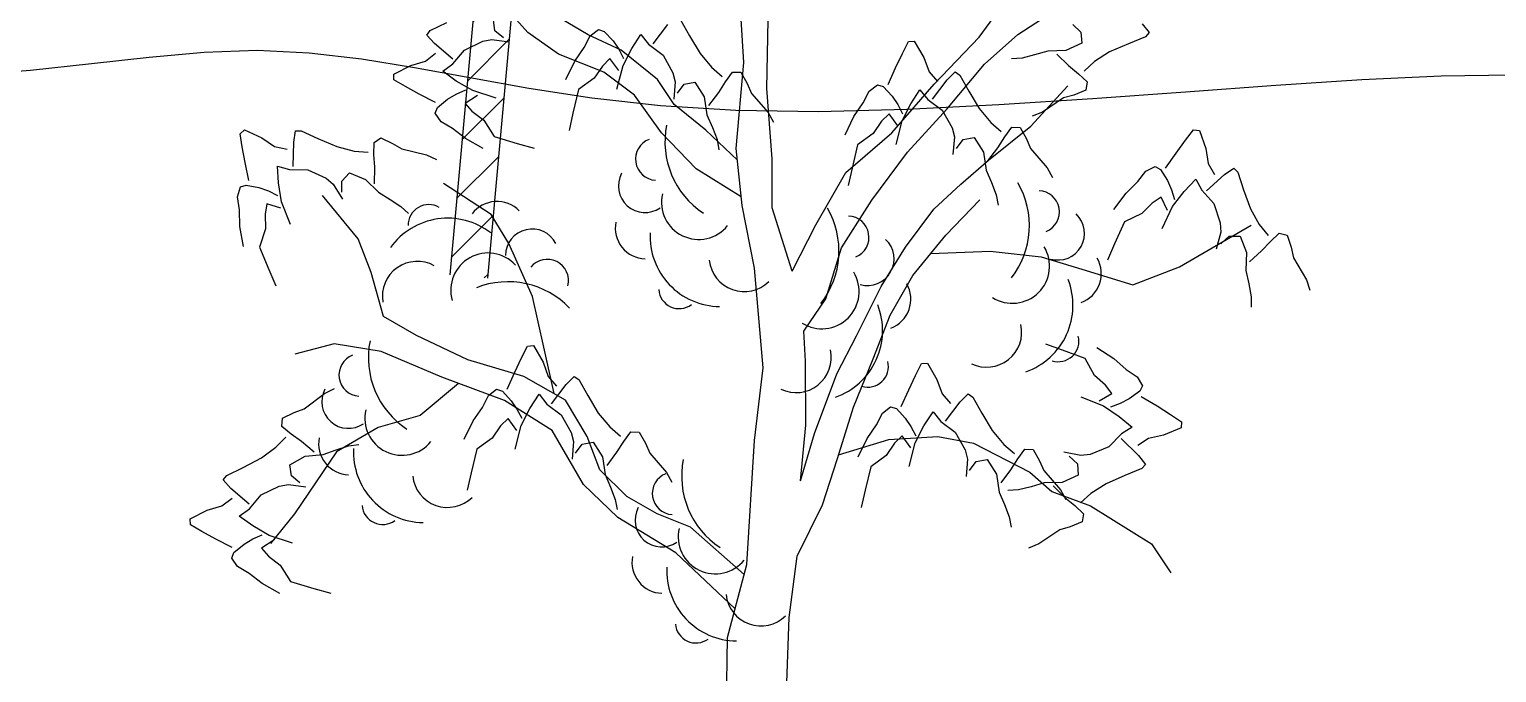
# Model space of a CAD drawing. Header units: millimetres. Extents: x 524954 to 526204, y 9523489 to 9524010.
# Drawn here: x 525748.91 to 525758.61, y 9523798.71 to 9523802.96 of the extents above; entities that cross this region are included whole.
import ezdxf

# ---------------------------------------------------------------- set-up
doc = ezdxf.new("R2010")
doc.units = ezdxf.units.MM
doc.linetypes.add('ACAD_ISO12W100', pattern=[21, 12, -3, 0, -3, 0, -3])
for name, color, linetype in [('Arbre', 34, 'ACAD_ISO12W100'), ('Cloture', 7, 'Continuous'), ('CN_01_00', 3, 'Continuous'), ('Murs', 1, 'Continuous')]:
    doc.layers.add(name, color=color, linetype=linetype)

# ---------------------------------------------------------------- blocks, each defined once
blk = doc.blocks.new('v088')
at = {"linetype": 'Continuous'}
for p, q in [((-0.2365, 6.8477), (-0.2742, 7.4626)), ((-1.6648, 7.048), (-1.9323, 7.3471)), ((-1.2665, 7.0314), (-1.4491, 7.1395)), ((-0.0837, 6.6768), (-0.0745, 7.1309)), ((1.3209, 7.0171), (1.4418, 7.1813)), ((1.5755, 7.0348), (1.778, 7.1634)), ((-1.4628, 6.9029), (-1.6648, 7.048)), ((-1.0467, 6.9303), (-1.2665, 7.0314)), ((1.0227, 6.7061), (1.3209, 7.0171)), ((1.3557, 6.8374), (1.5755, 7.0348)), ((-1.1618, 6.7848), (-1.4628, 6.9029)), ((-0.8063, 6.7363), (-1.0467, 6.9303)), ((-0.2869, 6.2807), (-0.2365, 6.8477)), ((1.107, 6.54), (1.3557, 6.8374)), ((-0.9597, 6.6336), (-1.1618, 6.7848)), ((-0.6972, 6.5707), (-0.8063, 6.7363)), ((0.7433, 6.3831), (1.0227, 6.7061)), ((-0.7803, 6.3824), (-0.9597, 6.6336)), ((-0.0491, 6.2111), (-0.0837, 6.6768)), ((1.6628, 6.4272), (1.906, 6.6935)), ((-0.4884, 6.4009), (-0.6972, 6.5707)), ((0.8455, 6.2546), (1.107, 6.54)), ((1.3814, 6.2037), (1.6628, 6.4272)), ((-0.5514, 6.1446), (-0.7803, 6.3824)), ((-0.2789, 6.2036), (-0.4884, 6.4009)), ((0.4379, 6.1217), (0.7433, 6.3831)), ((-0.2479, 5.9022), (-0.2869, 6.2807)), ((0.6096, 5.9388), (0.8455, 6.2546)), ((-0.2539, 5.9607), (-0.5514, 6.1446)), ((-0.0486, 5.8877), (-0.0491, 6.2111)), ((0.2399, 5.7756), (0.4379, 6.1217)), ((1.1982, 6.0444), (1.3814, 6.2037)), ((-1.9071, 5.8427), (-2.2223, 6.0475)), ((1.0213, 5.879), (1.1982, 6.0444)), ((-2.7868, 5.6812), (-3.0229, 5.9686)), ((0.4109, 5.6237), (0.6096, 5.9388)), ((1.0995, 5.7065), (1.3247, 5.9413)), ((-1.7911, 5.6523), (-1.9071, 5.8427)), ((-0.1646, 5.4873), (-0.2479, 5.9022)), ((0.0846, 5.4676), (-0.0486, 5.8877)), ((0.8338, 5.6263), (1.0213, 5.879)), ((0.0846, 5.4676), (0.2399, 5.7756)), ((2.6462, 5.4963), (3.1193, 5.7735)), ((-2.7013, 5.4591), (-2.7868, 5.6812)), ((-1.6346, 5.3011), (-1.7911, 5.6523)), ((0.8812, 5.4407), (1.0995, 5.7065)), ((0.3061, 5.2857), (0.4109, 5.6237)), ((0.6713, 5.3679), (0.8338, 5.6263)), ((1.0006, 5.5861), (1.394, 5.6007)), ((1.394, 5.6007), (1.7306, 5.5642)), ((1.7306, 5.5642), (1.9997, 5.4827)), ((-2.6206, 5.1685), (-2.7013, 5.4591)), ((-0.1073, 4.8293), (-0.1646, 5.4873)), ((0.7312, 5.1764), (0.8812, 5.4407)), ((1.9997, 5.4827), (2.3377, 5.3779)), ((2.3377, 5.3779), (2.6462, 5.4963)), ((0.5102, 5.0412), (0.6713, 5.3679)), ((-1.5592, 4.9668), (-1.6346, 5.3011)), ((0.1613, 5.0712), (0.3061, 5.2857)), ((-2.4003, 5.0425), (-2.6206, 5.1685)), ((0.6191, 4.888), (0.7312, 5.1764)), ((0.1717, 4.8724), (0.1613, 5.0712)), ((-2.9464, 4.9876), (-3.2062, 4.92)), ((-2.6344, 4.9381), (-2.9464, 4.9876)), ((-2.0611, 4.8817), (-2.4003, 5.0425)), ((-1.4917, 4.6586), (-1.5592, 4.9668)), ((0.3786, 4.7897), (0.5102, 5.0412)), ((-2.2328, 4.7662), (-2.6344, 4.9381)), ((-1.6919, 4.7713), (-2.0611, 4.8817)), ((0.1743, 4.4496), (0.1717, 4.8724)), ((0.489, 4.5681), (0.6191, 4.888)), ((-1.8192, 4.6131), (-2.2328, 4.7662)), ((-1.415, 4.6154), (-1.6919, 4.7713)), ((-0.1657, 4.3492), (-0.1073, 4.8293)), ((0.2314, 4.3948), (0.3786, 4.7897)), ((-2.1227, 4.7254), (-2.3768, 4.5144)), ((-1.5041, 4.4145), (-1.8192, 4.6131)), ((-1.2732, 4.3758), (-1.415, 4.6154)), ((0.3841, 4.2301), (0.489, 4.5681)), ((-2.3768, 4.5144), (-2.655, 4.434)), ((-2.655, 4.434), (-2.9315, 4.2727)), ((-1.2976, 4.0581), (-1.5041, 4.4145)), ((-1.1877, 4.1537), (-1.2732, 4.3758)), ((0.1384, 4.0819), (0.1743, 4.4496)), ((0.1384, 4.0819), (0.2314, 4.3948)), ((0.7235, 4.3553), (1.0465, 4.3745)), ((1.0465, 4.3745), (1.2838, 4.3297)), ((-2.9315, 4.2727), (-3.209, 3.8627)), ((-0.2169, 3.5272), (-0.1657, 4.3492)), ((0.3911, 4.2526), (0.7235, 4.3553)), ((1.2838, 4.3297), (1.6547, 4.1385)), ((0.2848, 3.9233), (0.3841, 4.2301)), ((-1.0099, 3.9771), (-1.1877, 4.1537)), ((1.6547, 4.1385), (1.8004, 4.0109)), ((-1.0692, 3.839), (-1.2976, 4.0581)), ((1.8004, 4.0109), (2.0573, 3.9168)), ((-0.8085, 3.8631), (-1.0099, 3.9771)), ((0.1177, 3.584), (0.2848, 3.9233)), ((2.0573, 3.9168), (2.4606, 3.664)), ((-3.209, 3.8627), (-3.3666, 3.6666)), ((-0.6849, 3.6045), (-1.0692, 3.839)), ((-0.589, 3.7744), (-0.8085, 3.8631)), ((-0.2343, 3.4611), (-0.589, 3.7744)), ((-0.2941, 3.234), (-0.6849, 3.6045)), ((2.4606, 3.664), (2.589, 3.4739)), ((-0.3436, 3.0457), (-0.2169, 3.5272)), ((0.064, 3.1786), (0.1177, 3.584)), ((0.0445, 2.6247), (0.064, 3.1786)), ((-0.3518, 2.5418), (-0.3436, 3.0457))]:
    blk.add_line(p, q, dxfattribs=at)
at = {"color": 3, "linetype": 'Continuous'}
for p, q in [((-2.3098, 7.06), (-2.2004, 7.1132)), ((-1.8828, 7.0578), (-1.8923, 7.1303)), ((-0.8351, 6.9716), (-0.7381, 7.0997)), ((-0.654, 7.1313), (-0.5947, 7.0251)), ((1.9408, 7.0996), (1.9941, 7.049)), ((2.3991, 7.1055), (2.4452, 7.0467)), ((-2.333, 7.0298), (-2.3098, 7.06)), ((-2.283, 6.9743), (-2.333, 7.0298)), ((-2.0833, 6.9307), (-1.963, 6.9891)), ((-1.963, 6.9891), (-1.9025, 7.0009)), ((-1.9025, 7.0009), (-1.7879, 6.9849)), ((-1.8262, 7.0109), (-1.8828, 7.0578)), ((-1.2925, 6.9474), (-1.2526, 7.0255)), ((-1.2526, 7.0255), (-1.1978, 7.0672)), ((-1.1978, 7.0672), (-1.1602, 7.0548)), ((-1.1602, 7.0548), (-1.1012, 6.9916)), ((-1.1012, 6.9916), (-1.0633, 6.9361)), ((-0.978, 6.9406), (-0.9175, 7.0343)), ((-0.9175, 7.0343), (-0.8661, 6.9697)), ((-0.5947, 7.0251), (-0.5257, 6.909)), ((0.8527, 6.9872), (0.8913, 6.9906)), ((0.8913, 6.9906), (0.9551, 6.8814)), ((1.9941, 7.049), (1.9988, 6.9761)), ((2.4201, 7.0181), (2.3073, 6.9725)), ((2.4452, 7.0467), (2.4201, 7.0181)), ((-2.3415, 6.858), (-2.2745, 6.9095)), ((-2.1607, 6.8701), (-2.283, 6.9743)), ((-2.1606, 6.8391), (-2.0833, 6.9307)), ((-1.3538, 6.8575), (-1.2925, 6.9474)), ((-1.0633, 6.9361), (-1.0322, 6.8755)), ((-1.0349, 6.828), (-0.978, 6.9406)), ((-0.8661, 6.9697), (-0.7702, 6.8978)), ((-0.7702, 6.8978), (-0.705, 6.781)), ((-0.5257, 6.909), (-0.4496, 6.8178)), ((0.7681, 6.8145), (0.8128, 6.9092)), ((0.8128, 6.9092), (0.8527, 6.9872)), ((1.6876, 6.8986), (1.6041, 6.8779)), ((1.7747, 6.9234), (1.6876, 6.8986)), ((1.8939, 6.9271), (1.7747, 6.9234)), ((1.8337, 6.904), (1.9118, 6.828)), ((1.9988, 6.9761), (1.8939, 6.9271)), ((2.1835, 6.9184), (2.0835, 6.8543)), ((2.3073, 6.9725), (2.1835, 6.9184)), ((-2.5514, 6.7723), (-2.4387, 6.8298)), ((-2.4387, 6.8298), (-2.3415, 6.858)), ((-2.228, 6.7914), (-2.1606, 6.8391)), ((-1.413, 6.7366), (-1.3538, 6.8575)), ((-1.1715, 6.8255), (-1.2266, 6.7446)), ((-1.122, 6.8741), (-1.1715, 6.8255)), ((-1.0639, 6.7951), (-1.122, 6.8741)), ((-1.0757, 6.6715), (-1.0349, 6.828)), ((-0.4496, 6.8178), (-0.3793, 6.7567)), ((0.7187, 6.7034), (0.7681, 6.8145)), ((0.9551, 6.8814), (0.9888, 6.786)), ((1.6041, 6.8779), (1.535, 6.8736)), ((1.9118, 6.828), (1.9768, 6.7743)), ((2.0835, 6.8543), (2.0142, 6.7921)), ((-2.5502, 6.7337), (-2.5514, 6.7723)), ((-2.4746, 6.6893), (-2.5502, 6.7337)), ((-2.1379, 6.7256), (-2.228, 6.7914)), ((-2.0288, 6.6624), (-2.1379, 6.7256)), ((-1.2266, 6.7446), (-1.3299, 6.6702)), ((-0.705, 6.781), (-0.6897, 6.7213)), ((-0.6897, 6.7213), (-0.6991, 6.6059)), ((-0.6753, 6.6457), (-0.6318, 6.7049)), ((-0.6318, 6.7049), (-0.56, 6.7185)), ((-0.56, 6.7185), (-0.4983, 6.6206)), ((-0.4022, 6.6506), (-0.357, 6.7218)), ((-0.357, 6.7218), (-0.3104, 6.7855)), ((-0.3104, 6.7855), (-0.2553, 6.7842)), ((-0.2553, 6.7842), (-0.2138, 6.7099)), ((-0.2138, 6.7099), (-0.1857, 6.6447)), ((0.5938, 6.6601), (0.6485, 6.7018)), ((0.6485, 6.7018), (0.6861, 6.6893)), ((0.9888, 6.786), (1.0441, 6.7221)), ((1.0112, 6.6062), (1.1083, 6.7343)), ((1.1083, 6.7343), (1.1609, 6.7873)), ((1.1609, 6.7873), (1.1923, 6.7659)), ((1.1923, 6.7659), (1.2517, 6.6597)), ((1.9768, 6.7743), (2.0342, 6.7201)), ((2.0342, 6.7201), (2.0261, 6.6656)), ((-2.3827, 6.6392), (-2.4746, 6.6893)), ((-2.2745, 6.5836), (-2.3827, 6.6392)), ((-2.2624, 6.5503), (-2.1959, 6.6055)), ((-2.1959, 6.6055), (-2.1384, 6.6402)), ((-2.1384, 6.6402), (-2.076, 6.6678)), ((-1.9976, 6.6315), (-2.0798, 6.5781)), ((-1.8748, 6.6127), (-2.0288, 6.6624)), ((-1.3299, 6.6702), (-1.3669, 6.5144)), ((-0.4983, 6.6206), (-0.4798, 6.5027)), ((-0.4679, 6.5637), (-0.4022, 6.6506)), ((-0.1857, 6.6447), (-0.0753, 6.5169)), ((0.5538, 6.582), (0.5938, 6.6601)), ((0.6861, 6.6893), (0.7451, 6.6262)), ((0.7451, 6.6262), (0.7831, 6.5707)), ((0.8684, 6.5752), (0.9289, 6.6689)), ((0.9289, 6.6689), (0.9803, 6.6043)), ((0.9803, 6.6043), (1.0762, 6.5324)), ((1.2517, 6.6597), (1.3207, 6.5436)), ((1.879, 6.6139), (1.7385, 6.5203)), ((1.9472, 6.6337), (1.879, 6.6139)), ((2.0261, 6.6656), (1.9472, 6.6337)), ((-2.2769, 6.5134), (-2.2624, 6.5503)), ((-2.2384, 6.4564), (-2.2769, 6.5134)), ((-2.0798, 6.5781), (-2.0342, 6.5259)), ((-2.0342, 6.5259), (-1.9565, 6.4662)), ((-1.3669, 6.5144), (-1.3922, 6.3999)), ((-0.0753, 6.5169), (-0.0397, 6.4532)), ((0.4926, 6.4921), (0.5538, 6.582)), ((0.7244, 6.5087), (0.6749, 6.4601)), ((0.7824, 6.4297), (0.7244, 6.5087)), ((0.7831, 6.5707), (0.8142, 6.5101)), ((0.8114, 6.4626), (0.8684, 6.5752)), ((1.0762, 6.5324), (1.1414, 6.4156)), ((1.3207, 6.5436), (1.3968, 6.4523)), ((1.7385, 6.5203), (1.6708, 6.4929)), ((-2.1628, 6.412), (-2.2384, 6.4564)), ((-2.0765, 6.3457), (-2.1628, 6.412)), ((-1.9565, 6.4662), (-1.8881, 6.3588)), ((-0.4798, 6.5027), (-0.4444, 6.4194)), ((-0.4444, 6.4194), (-0.4135, 6.3391)), ((0.4333, 6.3712), (0.4926, 6.4921)), ((0.6749, 6.4601), (0.6198, 6.3792)), ((0.7707, 6.306), (0.8114, 6.4626)), ((1.1414, 6.4156), (1.1567, 6.3559)), ((1.3968, 6.4523), (1.4671, 6.3913)), ((1.4894, 6.3564), (1.536, 6.4201)), ((1.536, 6.4201), (1.5911, 6.4188)), ((1.5911, 6.4188), (1.6326, 6.3444)), ((-3.5682, 6.3771), (-3.539, 6.4025)), ((-3.5548, 6.2904), (-3.5682, 6.3771)), ((-3.539, 6.4025), (-3.4232, 6.3514)), ((-3.4232, 6.3514), (-3.3399, 6.2939)), ((-3.2164, 6.1615), (-3.2129, 6.3221)), ((-3.2129, 6.3221), (-3.2014, 6.3959)), ((-3.2014, 6.3959), (-3.1633, 6.397)), ((-3.1633, 6.397), (-3.053, 6.3458)), ((-3.053, 6.3458), (-2.929, 6.2922)), ((-2.6826, 6.2395), (-2.6821, 6.3185)), ((-2.6821, 6.3185), (-2.6368, 6.3497)), ((-2.6368, 6.3497), (-2.5596, 6.3138)), ((-2.5596, 6.3138), (-2.4986, 6.2775)), ((-1.9592, 6.2797), (-2.0765, 6.3457)), ((-1.8881, 6.3588), (-1.7347, 6.313)), ((-1.7347, 6.313), (-1.6219, 6.2812)), ((-0.4135, 6.3391), (-0.4006, 6.2711)), ((0.6198, 6.3792), (0.5164, 6.3047)), ((1.1567, 6.3559), (1.1472, 6.2405)), ((1.171, 6.2803), (1.2146, 6.3394)), ((1.2146, 6.3394), (1.2864, 6.3531)), ((1.2864, 6.3531), (1.3481, 6.2552)), ((1.4442, 6.2852), (1.4894, 6.3564)), ((1.6326, 6.3444), (1.6606, 6.2793)), ((2.6234, 6.2497), (2.6849, 6.3343)), ((2.6849, 6.3343), (2.7388, 6.4036)), ((2.7388, 6.4036), (2.7772, 6.3997)), ((2.7772, 6.3997), (2.8196, 6.2805)), ((-3.5355, 6.1876), (-3.5548, 6.2904)), ((-3.3399, 6.2939), (-3.2577, 6.2746)), ((-2.929, 6.2922), (-2.8139, 6.2629)), ((-2.8139, 6.2629), (-2.7211, 6.2547)), ((-2.6774, 6.1553), (-2.6826, 6.2395)), ((-2.4986, 6.2775), (-2.3343, 6.2387)), ((-2.3343, 6.2387), (-2.2681, 6.208)), ((0.5164, 6.3047), (0.4795, 6.1489)), ((1.3481, 6.2552), (1.3665, 6.1373)), ((1.3784, 6.1983), (1.4442, 6.2852)), ((1.6606, 6.2793), (1.771, 6.1515)), ((2.5541, 6.1497), (2.6234, 6.2497)), ((2.8196, 6.2805), (2.8349, 6.1805)), ((-3.5103, 6.0686), (-3.5355, 6.1876)), ((-3.3198, 6.1639), (-3.2403, 6.1417)), ((-3.3139, 6.0525), (-3.3198, 6.1639)), ((-3.2403, 6.1417), (-3.1205, 6.1398)), ((-3.1205, 6.1398), (-2.9991, 6.0834)), ((-2.8952, 6.0647), (-2.845, 6.1178)), ((-2.845, 6.1178), (-2.7377, 6.0747)), ((-2.6797, 6.0464), (-2.6774, 6.1553)), ((0.4795, 6.1489), (0.4542, 6.0345)), ((1.3665, 6.1373), (1.4019, 6.054)), ((1.771, 6.1515), (1.8066, 6.0878)), ((2.3695, 6.0612), (2.4234, 6.1305)), ((2.4234, 6.1305), (2.4849, 6.1612)), ((2.4849, 6.1612), (2.5195, 6.142)), ((2.5195, 6.142), (2.5657, 6.0689)), ((2.8349, 6.1805), (2.8773, 6.1074)), ((2.9427, 6.1074), (3.0042, 6.1497)), ((3.0042, 6.1497), (3.0311, 6.1228)), ((3.0311, 6.1228), (3.0696, 6.0074)), ((-3.5861, 5.9603), (-3.5662, 6.0262)), ((-3.5662, 6.0262), (-3.5284, 6.0381)), ((-3.5284, 6.0381), (-3.4436, 6.0215)), ((-3.4436, 6.0215), (-3.3804, 5.9989)), ((-3.294, 5.9279), (-3.3139, 6.0525)), ((-2.9991, 6.0834), (-2.9517, 6.044)), ((-2.9517, 6.044), (-2.8917, 5.945)), ((-2.8958, 5.9912), (-2.8952, 6.0647)), ((-2.7377, 6.0747), (-2.6536, 5.99)), ((1.4019, 6.054), (1.4328, 5.9737)), ((2.2926, 5.9843), (2.3695, 6.0612)), ((2.5657, 6.0689), (2.5926, 6.0074)), ((2.6772, 5.9958), (2.7542, 6.0766)), ((2.7542, 6.0766), (2.7926, 6.0035)), ((2.8234, 5.9997), (2.9427, 6.1074)), ((-3.5727, 5.8736), (-3.5861, 5.9603)), ((-3.3804, 5.9989), (-3.3196, 5.968)), ((-3.2352, 5.7773), (-3.294, 5.9279)), ((-2.6536, 5.99), (-2.576, 5.9433)), ((-2.576, 5.9433), (-2.5039, 5.8964)), ((1.4328, 5.9737), (1.4458, 5.9057)), ((2.2118, 5.8766), (2.2926, 5.9843)), ((2.5234, 5.9574), (2.4657, 5.9189)), ((2.5657, 5.8689), (2.5234, 5.9574)), ((2.5926, 6.0074), (2.6118, 5.942)), ((2.6003, 5.8958), (2.6772, 5.9958)), ((2.7926, 6.0035), (2.8734, 5.9151)), ((3.0696, 6.0074), (3.1158, 5.8804)), ((-3.5695, 5.7648), (-3.5727, 5.8736)), ((-3.3915, 5.9142), (-3.4031, 5.8459)), ((-3.4031, 5.8459), (-3.4003, 5.748)), ((-3.2981, 5.8843), (-3.3915, 5.9142)), ((-2.5039, 5.8964), (-2.4536, 5.8489)), ((2.3964, 5.8497), (2.281, 5.7958)), ((2.4657, 5.9189), (2.3964, 5.8497)), ((2.5311, 5.7497), (2.6003, 5.8958)), ((2.8734, 5.9151), (2.9157, 5.7881)), ((3.1158, 5.8804), (3.1734, 5.7766)), ((-3.5466, 5.6322), (-3.5695, 5.7648)), ((-3.4003, 5.748), (-3.4403, 5.6271)), ((2.281, 5.7958), (2.2156, 5.6496)), ((2.9196, 5.7266), (2.8888, 5.615)), ((2.9157, 5.7881), (2.9196, 5.7266)), ((3.1734, 5.7766), (3.2311, 5.7035)), ((2.2156, 5.6496), (2.1695, 5.5419)), ((2.9196, 5.6496), (2.9734, 5.6996)), ((2.9734, 5.6996), (3.0465, 5.6996)), ((3.0465, 5.6996), (3.0888, 5.5919)), ((3.1888, 5.6035), (3.2465, 5.665)), ((3.2465, 5.665), (3.3042, 5.7189)), ((3.3042, 5.7189), (3.3581, 5.7073)), ((3.3581, 5.7073), (3.385, 5.6266)), ((-3.4403, 5.6271), (-3.3789, 5.4792)), ((3.0888, 5.5919), (3.085, 5.4727)), ((3.1081, 5.5304), (3.1888, 5.6035)), ((3.385, 5.6266), (3.4004, 5.5573)), ((3.4004, 5.5573), (3.485, 5.4112)), ((-3.3789, 5.4792), (-3.3323, 5.3717)), ((3.085, 5.4727), (3.1042, 5.3842)), ((3.1042, 5.3842), (3.1196, 5.2996)), ((3.485, 5.4112), (3.5081, 5.3419)), ((3.1196, 5.2996), (3.1196, 5.2304)), ((-1.7068, 4.8945), (-1.6668, 4.9726)), ((-1.6668, 4.9726), (-1.6283, 4.976)), ((-1.6283, 4.976), (-1.5645, 4.8667)), ((1.8724, 4.9461), (1.762, 4.9854)), ((2.0987, 4.9642), (2.2113, 4.8904)), ((-1.7514, 4.7999), (-1.7068, 4.8945)), ((-1.5645, 4.8667), (-1.5307, 4.7714)), ((0.8993, 4.7791), (0.9393, 4.8572)), ((0.9393, 4.8572), (0.9778, 4.8606)), ((0.9778, 4.8606), (1.0416, 4.7513)), ((2.0224, 4.89), (1.8724, 4.9461)), ((2.0834, 4.7783), (2.0224, 4.89)), ((2.2113, 4.8904), (2.2929, 4.8185)), ((-1.8008, 4.6887), (-1.7514, 4.7999)), ((-1.5307, 4.7714), (-1.4755, 4.7074)), ((-1.4112, 4.7196), (-1.3587, 4.7727)), ((-1.3587, 4.7727), (-1.3272, 4.7513)), ((0.8546, 4.6845), (0.8993, 4.7791)), ((2.1569, 4.7135), (2.0834, 4.7783)), ((2.2929, 4.8185), (2.3654, 4.7691)), ((2.3654, 4.7691), (2.4, 4.7096)), ((-3.1435, 4.5571), (-3.0095, 4.66)), ((-3.0095, 4.66), (-2.9439, 4.6918)), ((-1.9257, 4.6454), (-1.871, 4.6871)), ((-1.871, 4.6871), (-1.8334, 4.6747)), ((-1.8334, 4.6747), (-1.7744, 4.6115)), ((-1.5083, 4.5916), (-1.4112, 4.7196)), ((-1.3272, 4.7513), (-1.2679, 4.6451)), ((0.8053, 4.5733), (0.8546, 4.6845)), ((1.0416, 4.7513), (1.0754, 4.656)), ((2.1989, 4.6584), (2.1569, 4.7135)), ((2.383, 4.6739), (2.3129, 4.6232)), ((2.4, 4.7096), (2.383, 4.6739)), ((-2.0269, 4.4774), (-1.9657, 4.5674)), ((-1.9657, 4.5674), (-1.9257, 4.6454)), ((-1.7744, 4.6115), (-1.7365, 4.5561)), ((-1.6512, 4.5605), (-1.5907, 4.6542)), ((-1.5907, 4.6542), (-1.5392, 4.5896)), ((-1.5392, 4.5896), (-1.4434, 4.5178)), ((-1.2679, 4.6451), (-1.1988, 4.529)), ((0.6804, 4.53), (0.7351, 4.5718)), ((0.7351, 4.5718), (0.7727, 4.5593)), ((1.0754, 4.656), (1.1306, 4.592)), ((1.0978, 4.4762), (1.1948, 4.6042)), ((1.1948, 4.6042), (1.2474, 4.6573)), ((1.2474, 4.6573), (1.2789, 4.6359)), ((1.2789, 4.6359), (1.3382, 4.5297)), ((1.9921, 4.6376), (2.1424, 4.5777)), ((2.1133, 4.6106), (2.1989, 4.6584)), ((2.1424, 4.5777), (2.247, 4.5072)), ((2.2532, 4.5924), (2.1892, 4.5691)), ((2.3129, 4.6232), (2.2532, 4.5924)), ((2.3928, 4.6398), (2.497, 4.577)), ((2.497, 4.577), (2.5853, 4.5209)), ((-3.2911, 4.4407), (-3.2867, 4.4956)), ((-3.2867, 4.4956), (-3.2101, 4.5328)), ((-3.2101, 4.5328), (-3.1435, 4.5571)), ((-2.0862, 4.3565), (-2.0269, 4.4774)), ((-1.7952, 4.494), (-1.8447, 4.4455)), ((-1.7371, 4.415), (-1.7952, 4.494)), ((-1.7365, 4.5561), (-1.7054, 4.4954)), ((-1.7081, 4.4479), (-1.6512, 4.5605)), ((-1.4434, 4.5178), (-1.3781, 4.401)), ((-1.1988, 4.529), (-1.1228, 4.4377)), ((0.6404, 4.452), (0.6804, 4.53)), ((0.7727, 4.5593), (0.8317, 4.4961)), ((0.8317, 4.4961), (0.8696, 4.4407)), ((0.9549, 4.4451), (1.0154, 4.5388)), ((1.0154, 4.5388), (1.0668, 4.4742)), ((1.0668, 4.4742), (1.1627, 4.4024)), ((1.3382, 4.5297), (1.4072, 4.4136)), ((2.247, 4.5072), (2.3325, 4.4356)), ((2.5853, 4.5209), (2.6578, 4.4715)), ((2.6578, 4.4715), (2.6564, 4.4329)), ((-3.3314, 4.3035), (-3.2664, 4.3702)), ((-3.2303, 4.3905), (-3.2911, 4.4407)), ((-3.1617, 4.3413), (-3.2303, 4.3905)), ((-1.8447, 4.4455), (-1.8998, 4.3645)), ((-1.7488, 4.2914), (-1.7081, 4.4479)), ((-1.3781, 4.401), (-1.3629, 4.3412)), ((-1.1228, 4.4377), (-1.0524, 4.3767)), ((-1.0302, 4.3418), (-0.9835, 4.4054)), ((-0.9835, 4.4054), (-0.9285, 4.4041)), ((-0.9285, 4.4041), (-0.8869, 4.3298)), ((0.5791, 4.362), (0.6404, 4.452)), ((0.8109, 4.3786), (0.7614, 4.3301)), ((0.869, 4.2996), (0.8109, 4.3786)), ((0.8696, 4.4407), (0.9007, 4.38)), ((0.898, 4.3325), (0.9549, 4.4451)), ((1.1627, 4.4024), (1.228, 4.2856)), ((1.4072, 4.4136), (1.4833, 4.3223)), ((2.262, 4.3926), (2.1788, 4.3064)), ((2.3325, 4.4356), (2.262, 4.3926)), ((2.5401, 4.3831), (2.4412, 4.3615)), ((2.6564, 4.4329), (2.5401, 4.3831)), ((-3.4268, 4.2328), (-3.3314, 4.3035)), ((-3.0788, 4.2707), (-3.1617, 4.3413)), ((-3.0186, 4.2553), (-2.9333, 4.2859)), ((-2.9333, 4.2859), (-2.8514, 4.3121)), ((-2.8514, 4.3121), (-2.7828, 4.3211)), ((-2.0031, 4.2901), (-2.0401, 4.1343)), ((-1.8998, 4.3645), (-2.0031, 4.2901)), ((-1.3629, 4.3412), (-1.3723, 4.2259)), ((-1.3485, 4.2656), (-1.3049, 4.3248)), ((-1.3049, 4.3248), (-1.2331, 4.3384)), ((-1.2331, 4.3384), (-1.1715, 4.2405)), ((-1.1411, 4.1837), (-1.0754, 4.2705)), ((-1.0754, 4.2705), (-1.0302, 4.3418)), ((-0.8869, 4.3298), (-0.8589, 4.2646)), ((0.5199, 4.2411), (0.5791, 4.362)), ((0.7614, 4.3301), (0.7063, 4.2491)), ((0.8572, 4.176), (0.898, 4.3325)), ((1.228, 4.2856), (1.2432, 4.2258)), ((1.4833, 4.3223), (1.5536, 4.2613)), ((1.5759, 4.2264), (1.6226, 4.29)), ((1.6226, 4.29), (1.6776, 4.2887)), ((1.6776, 4.2887), (1.7191, 4.2144)), ((1.9936, 4.2484), (1.8803, 4.2721)), ((2.1788, 4.3064), (2.0548, 4.2561)), ((2.2601, 4.3616), (2.3751, 4.2494)), ((2.4412, 4.3615), (2.371, 4.3146)), ((-3.5467, 4.1705), (-3.4268, 4.2328)), ((-3.2386, 4.1877), (-3.1373, 4.2436)), ((-3.2291, 4.1152), (-3.2386, 4.1877)), ((-3.1373, 4.2436), (-3.0186, 4.2553)), ((-1.1715, 4.2405), (-1.153, 4.1227)), ((-0.8589, 4.2646), (-0.7485, 4.1368)), ((0.603, 4.1747), (0.566, 4.0189)), ((0.7063, 4.2491), (0.603, 4.1747)), ((1.2432, 4.2258), (1.2338, 4.1105)), ((1.2576, 4.1502), (1.3011, 4.2094)), ((1.3011, 4.2094), (1.373, 4.223)), ((1.373, 4.223), (1.4346, 4.1251)), ((1.5307, 4.1551), (1.5759, 4.2264)), ((1.7191, 4.2144), (1.7472, 4.1493)), ((1.9168, 4.2436), (1.9701, 4.193)), ((1.9701, 4.193), (1.9747, 4.12)), ((2.0548, 4.2561), (1.9936, 4.2484)), ((2.3751, 4.2494), (2.4212, 4.1906)), ((2.4212, 4.1906), (2.396, 4.1621)), ((-3.6793, 4.0872), (-3.6561, 4.1174)), ((-3.6294, 4.0317), (-3.6793, 4.0872)), ((-3.6561, 4.1174), (-3.5467, 4.1705)), ((-3.1725, 4.0683), (-3.2291, 4.1152)), ((-2.0401, 4.1343), (-2.0653, 4.0199)), ((-1.153, 4.1227), (-1.1176, 4.0393)), ((-0.7485, 4.1368), (-0.7129, 4.0731)), ((1.4346, 4.1251), (1.4531, 4.0073)), ((1.465, 4.0683), (1.5307, 4.1551)), ((1.7472, 4.1493), (1.8576, 4.0214)), ((1.9747, 4.12), (1.8699, 4.071)), ((2.2833, 4.1164), (2.1595, 4.0623)), ((2.396, 4.1621), (2.2833, 4.1164)), ((-3.5071, 3.9275), (-3.6294, 4.0317)), ((-3.5069, 3.8964), (-3.4297, 3.988)), ((-3.4297, 3.988), (-3.3093, 4.0465)), ((-3.3093, 4.0465), (-3.2488, 4.0583)), ((-3.2488, 4.0583), (-3.1342, 4.0423)), ((-1.1176, 4.0393), (-1.0867, 3.9591)), ((0.566, 4.0189), (0.5407, 3.9045)), ((1.4531, 4.0073), (1.4885, 3.9239)), ((1.5801, 4.0219), (1.511, 4.0175)), ((1.6636, 4.0426), (1.5801, 4.0219)), ((1.7506, 4.0673), (1.6636, 4.0426)), ((1.8699, 4.071), (1.7506, 4.0673)), ((1.8097, 4.0479), (1.8877, 3.9719)), ((1.8576, 4.0214), (1.8932, 3.9577)), ((2.0595, 3.9982), (1.9902, 3.936)), ((2.1595, 4.0623), (2.0595, 3.9982)), ((-3.8977, 3.8297), (-3.785, 3.8871)), ((-3.785, 3.8871), (-3.6878, 3.9154)), ((-3.6878, 3.9154), (-3.6208, 3.9668)), ((-3.5743, 3.8488), (-3.5069, 3.8964)), ((-1.0867, 3.9591), (-1.0738, 3.891)), ((1.4885, 3.9239), (1.5194, 3.8437)), ((1.8877, 3.9719), (1.9528, 3.9182)), ((1.9528, 3.9182), (2.0102, 3.864)), ((-3.8965, 3.791), (-3.8977, 3.8297)), ((-3.8209, 3.7466), (-3.8965, 3.791)), ((-3.4842, 3.783), (-3.5743, 3.8488)), ((1.5194, 3.8437), (1.5323, 3.7756)), ((2.002, 3.8096), (1.9231, 3.7776)), ((2.0102, 3.864), (2.002, 3.8096)), ((-3.729, 3.6966), (-3.8209, 3.7466)), ((-3.6208, 3.641), (-3.729, 3.6966)), ((-3.5422, 3.6629), (-3.4847, 3.6976)), ((-3.4847, 3.6976), (-3.4223, 3.7252)), ((-3.3751, 3.7197), (-3.4842, 3.783)), ((-3.3439, 3.6889), (-3.4261, 3.6355)), ((-3.2212, 3.6701), (-3.3751, 3.7197)), ((1.855, 3.7579), (1.7144, 3.6642)), ((1.9231, 3.7776), (1.855, 3.7579)), ((-3.6232, 3.5708), (-3.6087, 3.6076)), ((-3.6087, 3.6076), (-3.5422, 3.6629)), ((-3.4261, 3.6355), (-3.3805, 3.5833)), ((1.7144, 3.6642), (1.6468, 3.6368)), ((-3.5847, 3.5138), (-3.6232, 3.5708)), ((-3.5091, 3.4694), (-3.5847, 3.5138)), ((-3.3805, 3.5833), (-3.3028, 3.5236)), ((-3.3028, 3.5236), (-3.2344, 3.4162)), ((-3.4228, 3.4031), (-3.5091, 3.4694)), ((-3.3055, 3.337), (-3.4228, 3.4031)), ((-3.2344, 3.4162), (-3.081, 3.3703)), ((-3.081, 3.3703), (-2.9682, 3.3386))]:
    blk.add_line(p, q, dxfattribs=at)
for centre, major_axis, start_param, end_param in [((-0.1929, 6.3242), (-0.3995, 0.3995), 0.587708, 1.773422), ((-0.8122, 6.2095), (-0.099, 0.099), -0.421529, 2.292047), ((-0.8896, 6.0328), (0.1246, 0.1246), 1.864761, 4.52862), ((1.088, 5.7707), (-0.3995, 0.3995), 3.265538, 4.451253), ((-1.8693, 5.7251), (0.1445, 0.1445), 6.263619, 7.998733), ((-0.535, 5.9246), (0.1741, 0.1741), 2.133893, 4.816631), ((1.7113, 5.8608), (0.099, 0.099), 4.31771, 7.031286), ((-2.1951, 5.3523), (0.3298, 0.3298), 0.12682, 1.733702), ((-2.32, 5.773), (0.0964, 0.0964), 0.254619, 2.377018), ((-0.1718, 5.6024), (0.3995, 0.3995), 4.836335, 6.022049), ((0.4516, 5.6925), (0.099, 0.099), 4.31771, 7.031286), ((1.8413, 5.7182), (-0.1246, 0.1246), 2.081137, 4.744996), ((-1.6366, 5.5711), (-0.1246, 0.1246), 4.396235, 7.060094), ((-0.8824, 5.7538), (-0.1445, 0.1445), 0.590553, 2.325666), ((-0.3902, 5.7004), (0.3298, 0.3298), 2.307735, 3.914618), ((0.5816, 5.5499), (0.1246, 0.1246), 3.651933, 6.315792), ((1.5402, 5.502), (0.1741, 0.1741), 3.363922, 6.046661), ((-2.3952, 5.3012), (-0.1641, 0.1641), -1.288499, 0.949924), ((-1.9284, 5.3425), (0.1741, 0.1741), 6.236163, 8.918901), ((-1.536, 5.4064), (0.099, 0.099), 5.251538, 7.965114), ((-0.2336, 5.5657), (-0.1641, 0.1641), 0.892416, 3.130839), ((1.924, 5.4517), (-0.1445, 0.1445), 2.713295, 4.448408), ((-1.7969, 4.8332), (0.3995, 0.3995), 6.260774, 7.446489), ((0.2804, 5.3337), (0.1741, 0.1741), 3.363922, 6.046661), ((-0.6635, 5.357), (0.0964, 0.0964), 2.435534, 4.557933), ((0.6642, 5.2834), (-0.1445, 0.1445), 2.713295, 4.448408), ((1.4749, 5.2432), (0.3298, 0.3298), 4.265936, 5.872819), ((0.2152, 5.0749), (-0.3298, 0.3298), 2.69514, 4.302022), ((1.3699, 5.0654), (-0.1641, 0.1641), 1.908121, 4.146545), ((-2.1547, 4.8961), (-0.3995, 0.3995), 0.587708, 1.773422), ((1.844, 5.0056), (-0.0964, 0.0964), 2.051824, 4.174223), ((-2.774, 4.7815), (-0.099, 0.099), -0.421529, 2.292047), ((0.1101, 4.8971), (-0.1641, 0.1641), 1.908121, 4.146545), ((0.5842, 4.8373), (0.0964, 0.0964), 3.62262, 5.745019), ((-2.8514, 4.6047), (-0.1246, 0.1246), 0.293965, 2.957824), ((-2.4968, 4.4965), (0.1741, 0.1741), 2.133893, 4.816631), ((-2.8441, 4.3258), (-0.1445, 0.1445), 0.590553, 2.325666), ((-2.352, 4.2724), (0.3298, 0.3298), 2.307735, 3.914618), ((-0.0823, 4.1124), (0.3995, 0.3995), 2.158504, 3.344219), ((-2.1954, 4.1377), (0.1641, 0.1641), 2.463212, 4.701636), ((-0.7016, 3.9977), (0.099, 0.099), 1.149268, 3.862844), ((-2.6253, 3.929), (0.0964, 0.0964), 2.435534, 4.557933), ((-0.779, 3.821), (0.1246, 0.1246), 1.864761, 4.52862), ((-0.4244, 3.7128), (0.1741, 0.1741), 2.133893, 4.816631), ((-0.7718, 3.542), (-0.1445, 0.1445), 0.590553, 2.325666), ((-0.2796, 3.4886), (0.3298, 0.3298), 2.307735, 3.914618), ((-0.1231, 3.3539), (0.1641, 0.1641), 2.463212, 4.701636), ((-0.5529, 3.1452), (0.0964, 0.0964), 2.435534, 4.557933)]:
    blk.add_ellipse(centre, major_axis=major_axis, ratio=1, start_param=start_param, end_param=end_param, dxfattribs=at)

msp = doc.modelspace()

# ---------------------------------------------------------------- hatches: boundary and pattern name
at = {"layer": 'Murs'}
h = msp.add_hatch(dxfattribs=at)
h.set_pattern_fill('_U', color=256, scale=0.25, angle=45, style=0, pattern_type=0)
h.set_pattern_definition([(45, (0, 0), (-0.1767766952966, 0.1767766952966), [])])
h.paths.add_polyline_path([(525740.4623, 9523809.1252), (525752.4661, 9523807.128), (525751.937, 9523801.3157), (525751.688, 9523801.3383), (525752.196, 9523806.9195), (525740.4213, 9523808.8786)])

# ---------------------------------------------------------------- linework, layer by layer
at = {"layer": 'Cloture', "flags": 128}
for points in [[(525740.4623, 9523809.1252), (525752.4661, 9523807.128), (525751.937, 9523801.3157)], [(525740.4213, 9523808.8786), (525752.196, 9523806.9195), (525751.688, 9523801.3383)]]:
    msp.add_lwpolyline(points, dxfattribs=at)
at = {"layer": 'CN_01_00', "elevation": 287, "flags": 128}
msp.add_lwpolyline([(525748.4849, 9523802.6601), (525748.915, 9523802.6926), (525749.3181, 9523802.7358), (525749.6993, 9523802.779), (525750.0632, 9523802.8119), (525750.4148, 9523802.824), (525750.7594, 9523802.8076), (525751.1039, 9523802.7671), (525751.4557, 9523802.7099), (525751.8221, 9523802.6431), (525752.2105, 9523802.5742), (525752.6283, 9523802.5103), (525753.0827, 9523802.4588), (525753.5813, 9523802.427), (525754.1277, 9523802.4199), (525754.7119, 9523802.4342), (525755.3202, 9523802.4642), (525755.9391, 9523802.5044), (525756.5547, 9523802.5492), (525757.1536, 9523802.5928), (525757.7219, 9523802.6299), (525758.2462, 9523802.6547), (525758.7165, 9523802.6626)], dxfattribs=at)

# ---------------------------------------------------------------- block references
at = {"layer": 'Arbre'}
msp.add_blockref('v088', (525753.8697, 9523795.8944), dxfattribs=at)

doc.saveas('drawing.dxf')
